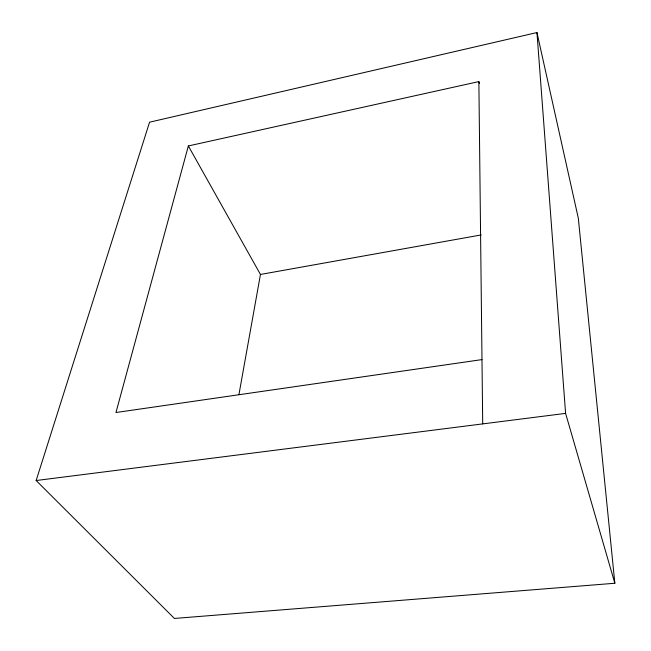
<?xml version="1.0" encoding="UTF-8"?>
<svg xmlns="http://www.w3.org/2000/svg" width="651" height="651" viewBox="0 0 651 651"><rect width="100%" height="100%" fill="white"/><g stroke="black" fill="none" stroke-linecap="round" stroke-linejoin="round"><path stroke-width="0.98" d="M238.941 394.563L260.457 274.453L188.351 145.954L478.867 81.587L479.421 83.54M188.351 145.954L115.959 412.522L481.984 359.596M36.155 480.528L149.567 122.193L536.961 32.55L578.316 218.183L614.845 583.255L174.411 618.45L36.155 480.528L565.597 413.385L614.845 583.255M260.457 274.453L481.17 234.938M536.961 32.55L565.597 413.385M478.867 81.587L482.708 423.891"/></g></svg>
